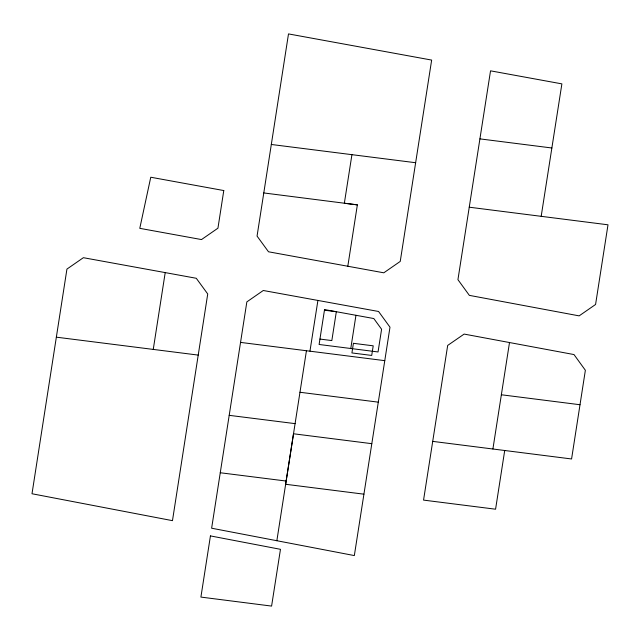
<?xml version="1.0" encoding="UTF-8"?>
<svg xmlns="http://www.w3.org/2000/svg" width="640" height="640" viewBox="0 0 640 640"><rect width="100%" height="100%" fill="white"/><g stroke="black" fill="none" stroke-linecap="round" stroke-linejoin="round"><path stroke-width="0.96" d="M153.256 349.416L165.208 272.6L83.376 257.696L66.936 269.088L32 493.752L172.472 520.656L207.728 293.976L196.28 278.28L165.208 272.6M263.784 192.944L288.496 33.912L431.656 60.072L400.24 261.416L383.8 272.808L268.504 251.784L257.056 236.088L263.784 192.944L357.36 204.872L347.816 266.256M276.856 540.72L306.44 350.728M351.928 154.672L344.352 203.24L357.36 204.872M350.776 348.496L355.96 315.288M384.776 360.656L389.984 327.184L378.568 311.48L263.288 290.496L246.848 301.888L211.632 528.216L354.336 555.576L384.776 360.656L240.544 342.4M432.712 441.376L447.68 345.432L464.136 334.08L573.992 354.56L585.368 370.272L571.576 458.968L432.712 441.376L423.552 500.104L495.576 509.208L504.712 450.488M469.248 207.2L608 224.8L595.576 304.48L579.136 315.872L469.352 295.368L457.936 279.664L490.536 70.832L561.888 83.872L541.184 216.312M492.904 448.992L509.504 342.536M309.952 351.168L317.912 300.432M229.192 415.336L295.096 423.632M220.264 472.752L286.144 481.048M479.928 138.88L551.88 147.992M271.304 144.472L415.664 162.728M324.456 310.208L336.328 311.712L331.832 340.576L319.952 339.064M56.344 337.168L198.224 355.096M501.36 394.768L580.008 404.736M299.96 392.264L378.288 402.152M371.8 443.68L293.52 433.776L285.64 484.272L363.92 494.176M223.784 190.552L217.944 228.184L201.496 239.568L139.784 228.336L150.76 177.232L223.784 190.552M210.44 535.912L200.904 597.088L271.592 606.088L280.472 549.32L210.44 535.912M324.552 309.568L319.104 344.48L378.048 351.96L381.592 329.248L373.808 318.544L324.552 309.568M353.416 343.312L351.92 352.936L371.712 355.44L373.216 345.824L353.416 343.312"/></g></svg>
